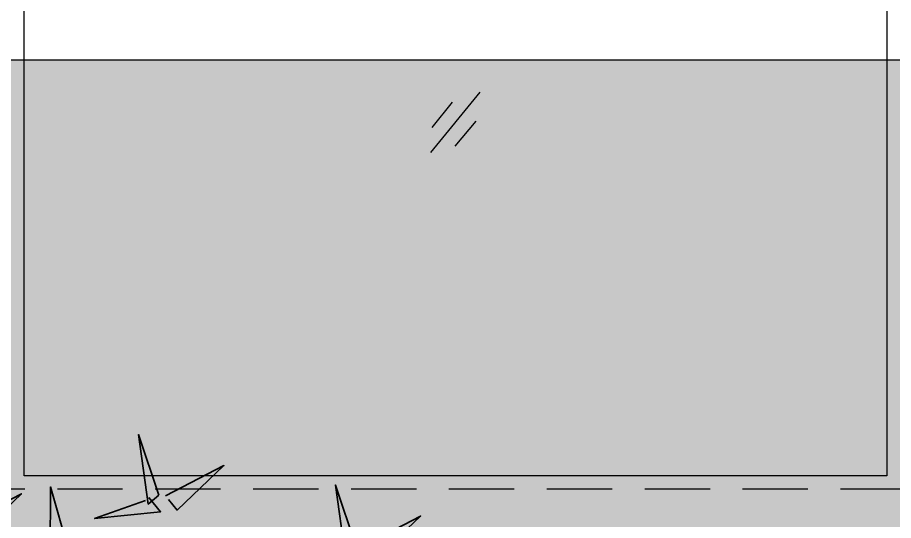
# Model space of a CAD drawing. Header units: millimetres. Extents: x -2842 to 116137, y -21481 to 17561.
# Drawn here: x 4789 to 5796, y 7205 to 7784 of the extents above; entities that cross this region are included whole.
import ezdxf

# ---------------------------------------------------------------- set-up
doc = ezdxf.new("R2010")
doc.units = ezdxf.units.MM
doc.header["$LTSCALE"] = 150
doc.linetypes.add('DASHED', pattern=[0.75, 0.5, -0.25])
doc.layers.add('ad-Elevation 10', color=8, linetype='Continuous')
doc.layers.add('ad-Furniture', color=8, linetype='Continuous')
doc.layers.add('ad-Glass Sectionline', color=140, linetype='Continuous', true_color=0x00bfff)
doc.layers.add('ad-Landscape', color=7, linetype='Continuous', true_color=0x007f00)
doc.layers.add('ad-Landscape 2', color=7, linetype='Continuous', lineweight=35, true_color=0x264c00)

# ---------------------------------------------------------------- blocks, each defined once
blk = doc.blocks.new('bamboo')
at = {"layer": 'ad-Landscape 2'}
for points in [[(103.7, 1424.7), (54.4, 1572.3), (77.9, 1403.4), (103.7, 1424.7)], [(119.4, 1423.2), (261.4, 1496.7), (147.9, 1388.7), (126.6, 1414.5)], [(581.6, 1302), (532.2, 1449.6), (555.7, 1280.7), (581.6, 1302)], [(-372, 1355), (-230.1, 1428.5), (-343.6, 1320.5), (-364.9, 1346.4)], [(-160.7, 1284.9), (-160, 1444.8), (-116.9, 1294.1), (-149.7, 1287.2)], [(79.4, 1419.1), (107.8, 1384.6), (-52.4, 1368.4), (70.8, 1412)], [(597.3, 1300.4), (739.2, 1374), (625.7, 1265.9), (604.4, 1291.8)]]:
    blk.add_lwpolyline(points, dxfattribs=at)
blk = doc.blocks.new('zw$EEF9')
at = {"layer": 'ad-Glass Sectionline'}
for points in [[(-28.2, -34.6), (28.2, 34.6)], [(-26.8, -5.8), (-3.4, 23.4)], [(-0.3, -27.4), (23.6, 1.4)]]:
    blk.add_lwpolyline(points, dxfattribs=at)
blk = doc.blocks.new('zw$3ABB')
at = {"layer": 'ad-Elevation 10', "linetype": 'DASHED'}
blk.add_lwpolyline([(100, -943.3), (3265, -943.3), (3265, -1043.3), (100, -1043.3)], close=True, dxfattribs=at)
at = {"layer": 'ad-Glass Sectionline', "transparency": 33554585}
blk.add_lwpolyline([(1186.7, -115), (2178.3, -115), (2178.3, -928.3), (1186.7, -928.3)], close=True, dxfattribs=at)
blk.add_blockref('zw$EEF9', (1682.5, -521.7))
blk = doc.blocks.new('zw$DAD3')
at = {"true_color": 0x7f5f3f, "transparency": 33554610}
h = blk.add_hatch(dxfattribs=at)
h.set_pattern_fill('DOTS', color=37, scale=20, angle=360)
h.set_pattern_definition([(360, (-800139.518, 271344.397), (15.875, 31.75), [0, -31.75])])
h.paths.add_polyline_path([(450, -2530), (2915, -2530), (2915, -450), (450, -450)])
at = {"layer": 'ad-Elevation 10'}
blk.add_lwpolyline([(450, -2530), (2915, -2530), (2915, -450), (450, -450)], close=True, dxfattribs=at)
blk.add_blockref('zw$3ABB', (0, 0))
at = {"layer": 'ad-Landscape', "linetype": 'Continuous', "xscale": 0.473259546584505, "yscale": 0.473259546584505, "zscale": 0.473259546584505}
blk.add_blockref('bamboo', (1292.6, -1624.9), dxfattribs=at)
blk = doc.blocks.new('zw$66EE')
at = {"layer": 'ad-Furniture', "rotation": 359.9999999999997}
blk.add_blockref('zw$DAD3', (3610, 8185), dxfattribs=at)
blk = doc.blocks.new('1625_West Villa')
at = {"layer": 'ad-Furniture'}
blk.add_blockref('zw$66EE', (0, 0), dxfattribs=at)

msp = doc.modelspace()

# ---------------------------------------------------------------- block references
msp.add_blockref('1625_West Villa', (0, 0))

doc.saveas('drawing.dxf')
